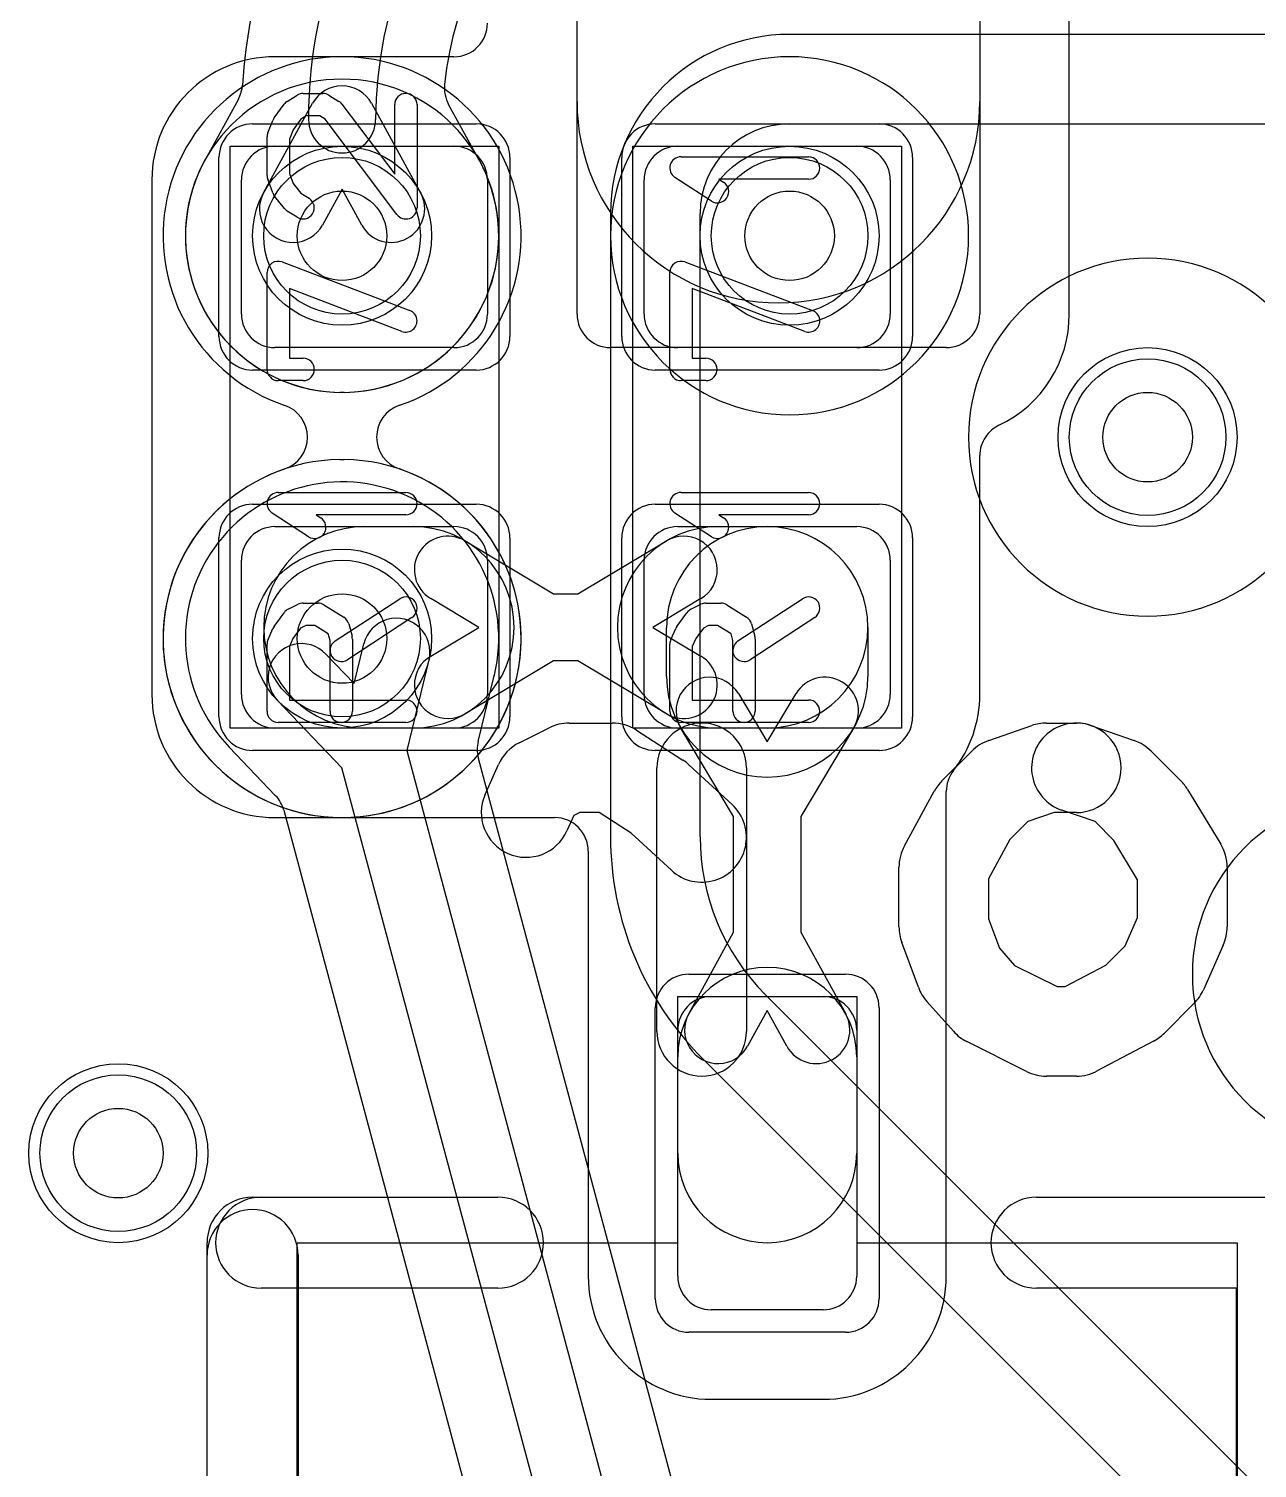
# Model space of a CAD drawing. Extents: x 0 to 20.5, y -0.5 to 20.
# Drawn here: x 2.7 to 5.445, y 10.596 to 13.813 of the extents above; entities that cross this region are included whole.
import ezdxf

# ---------------------------------------------------------------- set-up
doc = ezdxf.new("R2010")
doc.units = 0
for name, color, linetype in [('Hole', 1, 'CONTINUOUS'), ('L1', 3, 'CONTINUOUS'), ('L2', 3, 'CONTINUOUS'), ('L3', 3, 'CONTINUOUS'), ('L4', 3, 'CONTINUOUS'), ('MetalMask-A', 176, 'CONTINUOUS'), ('PartsArea-A', 111, 'CONTINUOUS'), ('PartsSilk-A', 221, 'CONTINUOUS'), ('PartsSilk-B', 221, 'CONTINUOUS'), ('Resist-A', 2, 'CONTINUOUS'), ('Resist-B', 2, 'CONTINUOUS'), ('Silk-A', 140, 'CONTINUOUS'), ('Silk-B', 140, 'CONTINUOUS')]:
    doc.layers.add(name, color=color, linetype=linetype)

msp = doc.modelspace()

# ---------------------------------------------------------------- linework, layer by layer
at = {"layer": 'Hole'}
for centre in [(3.4, 13.35), (4.4, 13.35), (5.2, 12.9), (3.4, 12.45), (2.9, 11.3)]:
    msp.add_circle(centre, 0.1, dxfattribs=at)
at = {"layer": 'L1'}
for p, q in [((3.925, 13.65), (3.925, 14.40681)), ((4.825, 14.40681), (4.825, 13.65)), ((5.02504, 13.17497), (5.02504, 14.325)), ((3.925, 13.17497), (3.925, 13.92503)), ((4.825, 13.92503), (4.825, 13.17497)), ((3.64996, 13.75004), (3.25, 13.75004)), ((3.25, 13.55), (3.65, 13.55)), ((4.15, 13.55), (4.55, 13.55)), ((2.97496, 13.475), (2.97496, 12.325)), ((3.175, 13.175), (3.175, 13.475)), ((3.725, 13.475), (3.725, 13.175)), ((4.075, 13.175), (4.075, 13.475)), ((4.625, 13.475), (4.625, 13.175)), ((3.65, 13.1), (3.25, 13.1)), ((4.75003, 13.1), (3.99997, 13.1)), ((4.55, 13.1), (4.15, 13.1)), ((4.82504, 12.325), (4.82504, 12.85874)), ((3.25, 12.7), (3.65, 12.7)), ((3.45, 12.7), (3.55961, 12.7)), ((4.15, 12.7), (4.55, 12.7)), ((4.24039, 12.7), (4.35, 12.7)), ((3.675, 12.66816), (3.8728, 12.55)), ((3.9272, 12.55), (4.125, 12.66816)), ((3.175, 12.325), (3.175, 12.625)), ((3.725, 12.625), (3.725, 12.325)), ((4.075, 12.325), (4.075, 12.625)), ((4.625, 12.625), (4.625, 12.325)), ((3.8728, 12.55), (3.9272, 12.55)), ((3.70585, 12.475), (3.59808, 12.53938)), ((4.20192, 12.53938), (4.09415, 12.475)), ((3.59808, 12.41062), (3.70585, 12.475)), ((4.09415, 12.475), (4.20192, 12.41062)), ((4.125, 12.36539), (4.125, 12.475)), ((4.575, 12.475), (4.575, 12.36539)), ((3.8728, 12.4), (3.675, 12.28184)), ((3.9272, 12.4), (3.8728, 12.4)), ((4.125, 12.28184), (3.9272, 12.4)), ((4.28562, 12.32692), (4.35, 12.21915)), ((4.35, 12.21915), (4.41438, 12.32692)), ((3.65, 12.25), (3.25, 12.25)), ((3.55961, 12.25), (3.45, 12.25)), ((4.55, 12.25), (4.15, 12.25)), ((4.275, 12.0522), (4.15684, 12.25)), ((4.35, 12.25), (4.24039, 12.25)), ((4.54316, 12.25), (4.425, 12.0522)), ((4.75004, 11.025), (4.75004, 12.10849)), ((3.25, 12.04996), (3.87496, 12.04996)), ((4.275, 11.79421), (4.275, 12.0522)), ((4.425, 12.0522), (4.425, 11.79421)), ((3.94996, 11.97496), (3.94996, 11.025)), ((4.17463, 11.61116), (4.275, 11.79421)), ((4.425, 11.79421), (4.52537, 11.61116)), ((4.225, 11.65), (4.475, 11.65)), ((4.35, 11.61901), (4.30615, 11.53904)), ((4.39385, 11.53904), (4.35, 11.61901)), ((4.15, 11.025), (4.15, 11.575)), ((4.55, 11.575), (4.55, 11.025)), ((4.15, 11.3), (4.15, 11.515)), ((4.55, 11.515), (4.55, 11.3)), ((4.475, 10.95), (4.225, 10.95)), ((4.225, 10.74996), (4.475, 10.74996))]:
    msp.add_line(p, q, dxfattribs=at)
for centre in [(3.4, 13.35), (4.4, 13.35), (5.2, 12.9), (3.4, 12.45), (2.9, 11.3)]:
    msp.add_circle(centre, 0.2, dxfattribs=at)
for centre, radius, start, end in [((3.64996, 13.82504), 0.075, -90, 0), ((3.25, 13.475), 0.27504, 90, 180), ((4.375, 13.65), 0.45, 180, 0), ((3.25, 13.475), 0.075, 90, 180), ((3.65, 13.475), 0.075, 0, 90), ((4.15, 13.475), 0.075, 90, 180), ((4.55, 13.475), 0.075, 0, 90), ((3.25, 13.175), 0.075, 180, -90), ((3.65, 13.175), 0.075, -90, 0), ((3.99997, 13.17497), 0.07497, 180, -90), ((4.15, 13.175), 0.075, 180, -90), ((4.55, 13.175), 0.075, -90, 0), ((4.75003, 13.17497), 0.07497, -90, 0), ((4.75003, 13.17497), 0.27501, -64.62112, 0), ((4.90001, 12.85874), 0.07497, 146.29721, 180), ((4.90003, 12.85877), 0.07497, 115.37889, 146.32477), ((3.25, 12.625), 0.075, 90, 180), ((3.45, 12.475), 0.225, 90, -90), ((3.55961, 12.475), 0.225, -90, 90), ((3.63654, 12.60377), 0.075, 59.15022, -120.85301), ((3.65, 12.625), 0.075, 0, 90), ((4.24039, 12.475), 0.225, 90, -90), ((4.15, 12.625), 0.075, 90, 180), ((4.35, 12.475), 0.225, 0, 180), ((4.16346, 12.60377), 0.075, -59.15022, 120.85301), ((4.35, 12.475), 0.225, -90, 90), ((4.55, 12.625), 0.075, 0, 90), ((3.63654, 12.34623), 0.075, 120.84978, -59.14699), ((4.16346, 12.34623), 0.075, -120.84978, 59.14699), ((4.35, 12.36539), 0.225, 180, 0), ((4.22123, 12.28846), 0.075, 30.84978, -149.14699), ((4.47877, 12.28846), 0.075, -30.84978, 149.14699), ((3.25, 12.325), 0.27504, 180, -90), ((3.25, 12.325), 0.075, 180, -90), ((3.65, 12.325), 0.075, -90, 0), ((4.15, 12.325), 0.075, 180, -90), ((4.55, 12.325), 0.075, -90, 0), ((4.55, 12.32501), 0.27504, -38.21117, -0.00208), ((4.82504, 12.10849), 0.075, 141.79, 180), ((3.87496, 11.97496), 0.075, 0, 90), ((4.35, 11.515), 0.2, 0, 180), ((4.225, 11.575), 0.075, 90, 180), ((4.475, 11.575), 0.075, 0, 90), ((4.24039, 11.5751), 0.075, 151.2615, -28.73702), ((4.45961, 11.5751), 0.075, -151.2615, 28.73702), ((4.35, 11.3), 0.2, 180, 0), ((4.225, 11.025), 0.27504, 180, -90), ((4.225, 11.025), 0.075, 180, -90), ((4.475, 11.025), 0.27504, -90, 0), ((4.475, 11.025), 0.075, -90, 0)]:
    msp.add_arc(centre, radius, start, end, dxfattribs=at)
at = {"layer": 'L2'}
for centre in [(5.2, 12.9), (2.9, 11.3)]:
    msp.add_circle(centre, 0.2, dxfattribs=at)
for centre, radius, start, end in [((3.4, 13.35), 0.40004, -71.26658, -108.68677), ((4.4, 13.35), 0.40004, 90, -90), ((4.4, 13.35), 0.40004, -90, 90), ((3.2478, 12.9), 0.075, -71.56264, 71.31382), ((3.5522, 12.9), 0.075, 108.43736, -108.68618), ((3.4, 12.45), 0.40004, 108.73342, 71.31323)]:
    msp.add_arc(centre, radius, start, end, dxfattribs=at)
at = {"layer": 'L3'}
for p, q in [((3.1683, 13.65549), (3.09308, 13.51831)), ((3.22464, 13.44617), (3.33424, 13.64605)), ((3.46576, 13.64605), (3.57536, 13.44617)), ((3.70592, 13.52014), (3.6382, 13.64365)), ((3.4, 13.454), (3.35616, 13.37405)), ((3.44384, 13.37405), (3.4, 13.454))]:
    msp.add_line(p, q, dxfattribs=at)
for centre in [(3.4, 13.35), (5.2, 12.9), (2.9, 11.3)]:
    msp.add_circle(centre, 0.2, dxfattribs=at)
for centre, radius, start, end in [((4.39001, 13.60999), 1.06501, 90, 180), ((4.39001, 13.60999), 0.91501, 90, 180), ((4.39001, 13.60999), 0.76497, 90, 174.15146), ((4.39002, 13.60999), 1.21506, 146.34132, 176.37469), ((4.4, 13.35), 0.40004, 90, -90), ((4.4, 13.35), 0.40004, -90, 90), ((3.10257, 13.69156), 0.07498, -28.75622, -3.62496), ((3.4, 13.60999), 0.075, 28.7385, 151.2615), ((3.7036, 13.68029), 0.07497, 174.1434, -150.7405), ((3.4, 13.60999), 0.075, 180, 0), ((3.40002, 13.35001), 0.35006, 151.63251, -90.81023), ((3.02648, 13.55277), 0.07497, -29.08133, -28.39393), ((3.2904, 13.41011), 0.22504, 151.26193, 151.60716), ((3.4, 13.35), 0.35004, -89.19302, 28.47159), ((3.77226, 13.55507), 0.07497, -152.23185, -151.11688), ((3.77292, 13.55385), 0.07497, -152.17703, -150.44659), ((3.2904, 13.41011), 0.075, 151.2615, -28.73724), ((3.5096, 13.41011), 0.075, -151.2615, 28.73724), ((3.39401, 12.92503), 0.07497, 85.41724, 89.18984), ((3.40599, 12.92503), 0.07497, 90.81016, 94.58276), ((3.4, 12.45), 0.40004, 90.72187, 89.27813), ((3.39401, 12.925), 0.075, -89.2742, -85.41907), ((3.40599, 12.925), 0.075, -94.58093, -90.7258)]:
    msp.add_arc(centre, radius, start, end, dxfattribs=at)
at = {"layer": 'L4'}
for p, q in [((6.79289, 13.80004), (4.4, 13.80004)), ((4.4, 13.6), (6.79289, 13.6)), ((3.99996, 13.4), (3.99996, 12.00711)), ((4.2, 12.00711), (4.2, 13.4)), ((3.42692, 12.34955), (3.44857, 12.43812)), ((3.36388, 12.41543), (3.42692, 12.34955)), ((3.59427, 12.4025), (3.5447, 12.19972)), ((3.70414, 12.22009), (3.73992, 12.36649)), ((3.39982, 12.1609), (3.2555, 12.31173)), ((3.14769, 12.20737), (3.25085, 12.09956)), ((3.5447, 12.19972), (4.60821, 8.23062)), ((4.46333, 8.1918), (3.39982, 12.1609)), ((5.82151, 4.28224), (3.70475, 12.18215)), ((3.25123, 12.09916), (3.25156, 12.09881)), ((3.26981, 12.06637), (5.38656, 4.16657)), ((8.30355, 7.69645), (4.34645, 11.65355)), ((4.205, 11.5121), (8.1621, 7.555))]:
    msp.add_line(p, q, dxfattribs=at)
for centre in [(3.4, 13.35), (4.4, 13.35), (5.2, 12.9), (3.4, 12.45), (2.9, 11.3)]:
    msp.add_circle(centre, 0.2, dxfattribs=at)
for centre, radius, start, end in [((4.4, 13.4), 0.40004, 90, 180), ((3.4, 13.35), 0.35004, 90, -90), ((3.4, 13.35), 0.35004, -90, 90), ((4.4, 13.4), 0.2, 90, 180), ((5.2, 12.9), 0.40004, 90, -90), ((5.2, 12.9), 0.40004, -90, 90), ((3.4, 12.45001), 0.35005, -13.48204, -136.14472), ((3.52142, 12.42031), 0.075, -13.73792, 166.26368), ((3.30969, 12.36358), 0.075, 43.73585, -136.26371), ((3.81275, 12.34869), 0.07497, 165.58007, 166.26588), ((3.52142, 12.42031), 0.22504, -13.60892, -13.37304), ((3.8133, 12.35092), 0.07497, 166.51616, 166.62733), ((3.09352, 12.15554), 0.07497, 43.73537, 43.85424), ((3.77701, 12.20228), 0.07501, 166.26571, -165.96561), ((3.77697, 12.20227), 0.07497, -165.96561, -164.43252), ((3.19668, 12.04773), 0.07497, 43.31373, 43.73537), ((3.19739, 12.04698), 0.07497, 14.98902, 43.73537), ((5.7, 11.7), 0.40004, 90, -90), ((4.7, 12.00711), 0.70004, 180, -134.99942), ((4.7, 12.0071), 0.5, 179.99885, -135)]:
    msp.add_arc(centre, radius, start, end, dxfattribs=at)
at = {"layer": 'MetalMask-A'}
for p, q in [((3.25, 13.55), (3.65, 13.55)), ((4.15, 13.55), (4.55, 13.55)), ((3.175, 13.175), (3.175, 13.475)), ((3.725, 13.475), (3.725, 13.175)), ((4.075, 13.175), (4.075, 13.475)), ((4.625, 13.475), (4.625, 13.175)), ((3.65, 13.1), (3.25, 13.1)), ((4.55, 13.1), (4.15, 13.1)), ((3.25, 12.7), (3.65, 12.7)), ((4.15, 12.7), (4.55, 12.7)), ((3.175, 12.325), (3.175, 12.625)), ((3.725, 12.625), (3.725, 12.325)), ((4.075, 12.325), (4.075, 12.625)), ((4.625, 12.625), (4.625, 12.325)), ((3.65, 12.25), (3.25, 12.25)), ((4.55, 12.25), (4.15, 12.25)), ((4.225, 11.65), (4.475, 11.65)), ((4.15, 11.025), (4.15, 11.575)), ((4.55, 11.575), (4.55, 11.025)), ((4.475, 10.95), (4.225, 10.95))]:
    msp.add_line(p, q, dxfattribs=at)
for centre, start, end in [((3.25, 13.475), 90, 180), ((3.65, 13.475), 0, 90), ((4.15, 13.475), 90, 180), ((4.55, 13.475), 0, 90), ((3.25, 13.175), 180, -90), ((3.65, 13.175), -90, 0), ((4.15, 13.175), 180, -90), ((4.55, 13.175), -90, 0), ((3.25, 12.625), 90, 180), ((3.65, 12.625), 0, 90), ((4.15, 12.625), 90, 180), ((4.55, 12.625), 0, 90), ((3.25, 12.325), 180, -90), ((3.65, 12.325), -90, 0), ((4.15, 12.325), 180, -90), ((4.55, 12.325), -90, 0), ((4.225, 11.575), 90, 180), ((4.475, 11.575), 0, 90), ((4.225, 11.025), 180, -90), ((4.475, 11.025), -90, 0)]:
    msp.add_arc(centre, 0.075, start, end, dxfattribs=at)
at = {"layer": 'PartsArea-A'}
for p, q in [((3.15, 12.25), (3.15, 13.55)), ((3.15, 13.55), (3.75, 13.55)), ((3.75, 13.55), (3.75, 12.25)), ((4.05, 12.25), (4.05, 13.55)), ((4.05, 13.55), (4.65, 13.55)), ((4.65, 13.55), (4.65, 12.25)), ((3.75, 12.25), (3.15, 12.25)), ((4.65, 12.25), (4.05, 12.25)), ((4.15, 11.1), (4.15, 11.65)), ((4.15, 11.65), (4.55, 11.65)), ((4.55, 11.65), (4.55, 11.1)), ((3.3, 9.3), (3.3, 11.1)), ((3.3, 11.1), (4.15, 11.1)), ((4.55, 11.1), (5.4, 11.1)), ((5.4, 11.1), (5.4, 9.3))]:
    msp.add_line(p, q, dxfattribs=at)
at = {"layer": 'PartsSilk-A'}
for p, q in [((3.2483, 13.61331), (3.27052, 13.64387)), ((3.27749, 13.65037), (3.29971, 13.66426)), ((3.31296, 13.66806), (3.35741, 13.66806)), ((3.37066, 13.66426), (3.39288, 13.65037)), ((3.39961, 13.6442), (3.51759, 13.48733)), ((3.51759, 13.48733), (3.51759, 13.64306)), ((3.56759, 13.64306), (3.56759, 13.4125)), ((3.2342, 13.58011), (3.24531, 13.60789)), ((3.30811, 13.61054), (3.29057, 13.58643)), ((3.32013, 13.61806), (3.30811, 13.61054)), ((3.35024, 13.61806), (3.32013, 13.61806)), ((3.36244, 13.61043), (3.35024, 13.61806)), ((3.52261, 13.39747), (3.36244, 13.61043)), ((3.29057, 13.58643), (3.28241, 13.56602)), ((3.23241, 13.48472), (3.23241, 13.57083)), ((3.28241, 13.56602), (3.28241, 13.48912)), ((4.15741, 13.52639), (4.44259, 13.52639)), ((3.28241, 13.48912), (3.29061, 13.46658)), ((4.2253, 13.42763), (4.14382, 13.48041)), ((3.24503, 13.44563), (3.23392, 13.47618)), ((3.29061, 13.46658), (3.3076, 13.44533)), ((3.3076, 13.44533), (3.32621, 13.4337)), ((4.44259, 13.47639), (4.24199, 13.47639)), ((4.24199, 13.47639), (4.25248, 13.46959)), ((3.27122, 13.41077), (3.249, 13.43855)), ((3.29971, 13.3913), (3.27749, 13.40519)), ((3.26629, 13.29143), (3.55147, 13.18309)), ((4.16629, 13.29143), (4.45147, 13.18309)), ((3.23241, 13.05139), (3.23241, 13.26806)), ((4.13241, 13.05139), (4.13241, 13.26806)), ((3.53371, 13.13635), (3.28241, 13.23182)), ((3.28241, 13.23182), (3.28241, 13.07639)), ((4.43371, 13.13635), (4.18241, 13.23182)), ((4.18241, 13.23182), (4.18241, 13.07639)), ((3.28241, 13.07639), (3.31296, 13.07639)), ((4.18241, 13.07639), (4.21296, 13.07639)), ((3.31296, 13.02639), (3.25741, 13.02639)), ((4.21296, 13.02639), (4.15741, 13.02639)), ((3.25741, 12.77639), (3.54259, 12.77639)), ((4.15741, 12.77639), (4.44259, 12.77639)), ((3.3253, 12.67763), (3.24382, 12.73041)), ((3.54259, 12.72639), (3.34199, 12.72639)), ((3.34199, 12.72639), (3.35248, 12.71959)), ((4.2253, 12.67763), (4.14382, 12.73041)), ((4.44259, 12.72639), (4.24199, 12.72639)), ((4.24199, 12.72639), (4.25248, 12.71959)), ((3.27956, 12.51542), (3.30178, 12.52653)), ((3.31296, 12.52917), (3.3463, 12.52917)), ((3.35955, 12.52537), (3.40399, 12.49759)), ((3.38447, 12.44453), (3.52891, 12.53898)), ((4.17956, 12.51542), (4.20178, 12.52653)), ((4.21296, 12.52917), (4.2463, 12.52917)), ((4.25955, 12.52537), (4.30399, 12.49759)), ((4.28447, 12.44453), (4.42891, 12.53898)), ((3.2483, 12.4772), (3.27052, 12.50776)), ((3.55627, 12.49714), (3.41183, 12.40269)), ((3.4149, 12.48283), (3.42231, 12.45505)), ((4.1483, 12.4772), (4.17052, 12.50776)), ((4.45627, 12.49714), (4.31183, 12.40269)), ((4.3149, 12.48283), (4.32231, 12.45505)), ((3.23456, 12.44765), (3.24567, 12.47265)), ((3.29029, 12.44993), (3.28241, 12.4322)), ((3.30737, 12.47343), (3.29029, 12.44993)), ((3.31886, 12.47917), (3.30737, 12.47343)), ((3.33913, 12.47917), (3.31886, 12.47917)), ((3.36913, 12.46042), (3.33913, 12.47917)), ((3.37315, 12.44533), (3.36913, 12.46042)), ((3.42315, 12.44861), (3.42315, 12.2875)), ((4.13456, 12.44765), (4.14567, 12.47265)), ((4.19029, 12.44993), (4.18241, 12.4322)), ((4.20737, 12.47343), (4.19029, 12.44993)), ((4.21886, 12.47917), (4.20737, 12.47343)), ((4.23913, 12.47917), (4.21886, 12.47917)), ((4.26913, 12.46042), (4.23913, 12.47917)), ((4.27315, 12.44533), (4.26913, 12.46042)), ((4.32315, 12.44861), (4.32315, 12.2875)), ((3.23241, 12.2875), (3.23241, 12.4375)), ((3.28241, 12.4322), (3.28241, 12.3125)), ((3.37315, 12.2875), (3.37315, 12.44533)), ((4.13241, 12.2875), (4.13241, 12.4375)), ((4.18241, 12.4322), (4.18241, 12.3125)), ((4.27315, 12.2875), (4.27315, 12.44533)), ((3.28241, 12.3125), (3.54259, 12.3125)), ((4.18241, 12.3125), (4.44259, 12.3125)), ((3.54259, 12.2625), (3.25741, 12.2625)), ((4.44259, 12.2625), (4.15741, 12.2625)), ((3.2, 11.2016), (3.7484, 11.2016)), ((4.9516, 11.2016), (5.5, 11.2016)), ((3.0984, 9.3), (3.0984, 11.1)), ((3.7484, 10.9984), (3.3016, 10.9984)), ((3.3016, 10.9984), (3.3016, 9.3)), ((5.3984, 10.9984), (4.9516, 10.9984)), ((5.3984, 9.3), (5.3984, 10.9984))]:
    msp.add_line(p, q, dxfattribs=at)
for centre, radius, start, end in [((3.29074, 13.62917), 0.025, 122.00538, 143.97932), ((3.31296, 13.64306), 0.025, 90, 122.01002), ((3.35741, 13.64306), 0.025, 57.99462, 90), ((3.37963, 13.62917), 0.025, 36.9524, 57.98998), ((3.54259, 13.64306), 0.025, 0, 180), ((3.26852, 13.59861), 0.025, 143.98274, 158.20215), ((3.25741, 13.57083), 0.025, 158.2071, 180), ((4.15741, 13.50139), 0.025, 90, -122.93381), ((4.44259, 13.50139), 0.025, -90, 90), ((3.25741, 13.48472), 0.025, 180, -160.01539), ((3.26852, 13.45417), 0.025, -160.02081, -141.34522), ((4.23889, 13.44861), 0.025, -122.93354, 57.06619), ((3.31296, 13.4125), 0.025, -122.00538, 57.98998), ((3.29074, 13.42639), 0.025, -141.33303, -122.01002), ((3.54259, 13.4125), 0.025, -143.0476, 0), ((3.25741, 13.26806), 0.025, 69.19449, 180), ((4.15741, 13.26806), 0.025, 69.19449, 180), ((3.54259, 13.15972), 0.025, -110.80551, 69.19819), ((4.44259, 13.15972), 0.025, -110.80551, 69.19819), ((3.31296, 13.05139), 0.025, -90, 90), ((4.21296, 13.05139), 0.025, -90, 90), ((3.25741, 13.05139), 0.025, 180, -90), ((4.15741, 13.05139), 0.025, 180, -90), ((3.25741, 12.75139), 0.025, 90, -122.93381), ((3.54259, 12.75139), 0.025, -90, 90), ((4.15741, 12.75139), 0.025, 90, -122.93381), ((4.44259, 12.75139), 0.025, -90, 90), ((3.33889, 12.69861), 0.025, -122.93354, 57.06619), ((4.23889, 12.69861), 0.025, -122.93354, 57.06619), ((3.29074, 12.49306), 0.025, 116.56505, 143.97932), ((3.31296, 12.50417), 0.025, 90, 116.56505), ((3.3463, 12.50417), 0.025, 57.99462, 90), ((3.54259, 12.51806), 0.025, -56.81854, 123.18086), ((4.19074, 12.49306), 0.025, 116.56505, 143.97932), ((4.21296, 12.50417), 0.025, 90, 116.56505), ((4.2463, 12.50417), 0.025, 57.99462, 90), ((4.44259, 12.51806), 0.025, -56.81854, 123.18086), ((3.39074, 12.47639), 0.025, 14.92551, 57.98998), ((4.29074, 12.47639), 0.025, 14.92551, 57.98998), ((3.26852, 12.4625), 0.025, 143.98274, 156.03964), ((3.39815, 12.44861), 0.025, 0, 14.93527), ((4.16852, 12.4625), 0.025, 143.98274, 156.03964), ((4.29815, 12.44861), 0.025, 0, 14.93527), ((3.25741, 12.4375), 0.025, 156.04915, 180), ((3.39815, 12.42361), 0.025, 123.18146, -56.81914), ((4.15741, 12.4375), 0.025, 156.04915, 180), ((4.29815, 12.42361), 0.025, 123.18146, -56.81914), ((3.25741, 12.2875), 0.025, 180, -90), ((3.39815, 12.2875), 0.025, 180, 0), ((3.54259, 12.2875), 0.025, -90, 90), ((4.15741, 12.2875), 0.025, 180, -90), ((4.29815, 12.2875), 0.025, 180, 0), ((4.44259, 12.2875), 0.025, -90, 90), ((3.2, 11.1), 0.1016, 90, 180), ((3.7484, 11.1), 0.1016, -90, 90), ((4.9516, 11.1), 0.1016, 90, -90)]:
    msp.add_arc(centre, radius, start, end, dxfattribs=at)
at = {"layer": 'PartsSilk-B'}
for p, q in [((3.90741, 12.26111), (4.0037, 12.26111)), ((4.84507, 12.22228), (4.94136, 12.25561)), ((4.97407, 12.26111), (5.04074, 12.26111)), ((5.07345, 12.25561), (5.16975, 12.22228)), ((3.79602, 12.21723), (3.86269, 12.25056)), ((4.05778, 12.24523), (4.16149, 12.17856)), ((4.7404, 12.13182), (4.80707, 12.19849)), ((5.20776, 12.19849), (5.27442, 12.13182)), ((3.71973, 12.10172), (3.74936, 12.16839)), ((4.1037, 11.57222), (4.1037, 12.16111)), ((4.17524, 12.16792), (4.27153, 12.07904)), ((4.3037, 12.16111), (4.3037, 11.57222)), ((4.65665, 11.98678), (4.72332, 12.109)), ((5.28922, 12.11294), (5.3633, 11.99072)), ((5.08259, 12.0408), (5.00803, 12.06661)), ((3.91755, 12.05438), (3.90249, 12.0205)), ((3.93101, 12.06111), (3.91755, 12.05438)), ((3.97433, 12.06111), (3.93101, 12.06111)), ((4.04599, 12.01504), (3.97433, 12.06111)), ((4.93223, 12.0408), (4.892, 12.00058)), ((4.99089, 12.06111), (4.93223, 12.0408)), ((5.04074, 12.06111), (4.99089, 12.06111)), ((5.12444, 11.99895), (5.08259, 12.0408)), ((4.13587, 11.93208), (4.04599, 12.01504)), ((4.892, 12.00058), (4.84444, 11.91339)), ((5.17778, 11.91095), (5.12444, 11.99895)), ((4.64444, 11.80556), (4.64444, 11.93889)), ((5.37778, 11.93889), (5.37778, 11.80556)), ((4.84444, 11.91339), (4.84444, 11.82348)), ((5.17778, 11.82678), (5.17778, 11.91095)), ((4.84444, 11.82348), (4.86872, 11.75793)), ((5.14949, 11.76314), (5.17778, 11.82678)), ((4.68771, 11.67083), (4.65067, 11.77083)), ((4.86872, 11.75793), (4.90269, 11.71972)), ((5.10659, 11.72023), (5.14949, 11.76314)), ((5.36916, 11.76494), (5.32471, 11.66494)), ((4.90269, 11.71972), (4.99768, 11.67222)), ((5.0159, 11.67222), (5.10659, 11.72023)), ((4.99768, 11.67222), (5.0159, 11.67222)), ((4.766, 11.57246), (4.70674, 11.63913)), ((5.30405, 11.63485), (5.23739, 11.56818)), ((4.92935, 11.48278), (4.79602, 11.54945)), ((5.21346, 11.55051), (5.08753, 11.48384)), ((5.04074, 11.47222), (4.97407, 11.47222))]:
    msp.add_line(p, q, dxfattribs=at)
for centre, start, end in [((3.90741, 12.16111), 90, 116.56249), ((4.0037, 12.16111), 57.2634, 90), ((4.2037, 12.16111), 0, 180), ((5.04074, 12.16111), 70.90734, -109.09104), ((4.97407, 12.16111), 90, 109.09288), ((5.04074, 12.16111), -90, 90), ((3.84074, 12.12778), 116.56249, 156.03926), ((4.87778, 12.12778), 109.09266, 135), ((5.13704, 12.12778), 44.99595, 70.90896), ((4.10741, 12.09444), 47.28964, 57.2634), ((4.81111, 12.06111), 135, 151.3879), ((5.2037, 12.06111), 31.21825, 44.9957), ((3.81111, 12.06111), 156.03926, -23.96169), ((4.2037, 12.00556), -132.71036, 47.2916), ((4.74444, 11.93889), 151.38725, 180), ((5.27778, 11.93889), 0, 31.2209), ((4.74444, 11.80556), 180, -159.67537), ((5.27778, 11.80556), -23.96598, 0), ((4.78148, 11.70556), -159.67666, -138.36753), ((5.23333, 11.70556), -44.99595, -23.96515), ((4.2037, 11.57222), 180, 0), ((4.84074, 11.63889), -138.36884, -116.56677), ((5.16667, 11.63889), -62.10243, -44.9957), ((5.04074, 11.57222), -90, -62.10231), ((4.97407, 11.57222), -116.56505, -90)]:
    msp.add_arc(centre, 0.1, start, end, dxfattribs=at)
at = {"layer": 'Resist-A'}
for p, q in [((3.2, 13.6), (3.7, 13.6)), ((4.1, 13.6), (4.6, 13.6)), ((3.125, 13.125), (3.125, 13.525)), ((3.775, 13.525), (3.775, 13.125)), ((4.025, 13.125), (4.025, 13.525)), ((4.675, 13.525), (4.675, 13.125)), ((3.7, 13.05), (3.2, 13.05)), ((4.6, 13.05), (4.1, 13.05)), ((3.2, 12.75), (3.7, 12.75)), ((4.1, 12.75), (4.6, 12.75)), ((3.125, 12.275), (3.125, 12.675)), ((3.775, 12.675), (3.775, 12.275)), ((4.025, 12.275), (4.025, 12.675)), ((4.675, 12.675), (4.675, 12.275)), ((3.7, 12.2), (3.2, 12.2)), ((4.6, 12.2), (4.1, 12.2)), ((4.175, 11.7), (4.525, 11.7)), ((4.1, 10.975), (4.1, 11.625)), ((4.6, 11.625), (4.6, 10.975)), ((4.525, 10.9), (4.175, 10.9))]:
    msp.add_line(p, q, dxfattribs=at)
for centre in [(3.4, 13.35), (4.4, 13.35), (5.2, 12.9), (3.4, 12.45), (2.9, 11.3)]:
    msp.add_circle(centre, 0.175, dxfattribs=at)
for centre, start, end in [((3.2, 13.525), 90, 180), ((3.7, 13.525), 0, 90), ((4.1, 13.525), 90, 180), ((4.6, 13.525), 0, 90), ((3.2, 13.125), 180, -90), ((3.7, 13.125), -90, 0), ((4.1, 13.125), 180, -90), ((4.6, 13.125), -90, 0), ((3.2, 12.675), 90, 180), ((3.7, 12.675), 0, 90), ((4.1, 12.675), 90, 180), ((4.6, 12.675), 0, 90), ((3.2, 12.275), 180, -90), ((3.7, 12.275), -90, 0), ((4.1, 12.275), 180, -90), ((4.6, 12.275), -90, 0), ((4.175, 11.625), 90, 180), ((4.525, 11.625), 0, 90), ((4.175, 10.975), 180, -90), ((4.525, 10.975), -90, 0)]:
    msp.add_arc(centre, 0.075, start, end, dxfattribs=at)
at = {"layer": 'Resist-B'}
for centre in [(3.4, 13.35), (4.4, 13.35), (5.2, 12.9), (3.4, 12.45), (2.9, 11.3)]:
    msp.add_circle(centre, 0.175, dxfattribs=at)
at = {"layer": 'Silk-A'}
for p, q in [((3.2191, 11.2016), (3.7484, 11.2016)), ((4.9516, 11.2016), (5.5, 11.2016)), ((3.0984, 9.3), (3.0984, 11.07234)), ((3.3016, 11.07234), (3.3016, 9.3)), ((3.7484, 10.9984), (3.2191, 10.9984)), ((5.3984, 10.9984), (4.9516, 10.9984)), ((5.3984, 10.16308), (5.3984, 10.9984))]:
    msp.add_line(p, q, dxfattribs=at)
for centre, start, end in [((3.2191, 11.1), 90, -90), ((3.7484, 11.1), -90, 90), ((4.9516, 11.1), 90, -90), ((3.2, 11.07234), 0, 180)]:
    msp.add_arc(centre, 0.1016, start, end, dxfattribs=at)
at = {"layer": 'Silk-B'}
for p, q in [((3.90741, 12.26111), (4.0037, 12.26111)), ((4.84507, 12.22228), (4.94136, 12.25561)), ((4.97407, 12.26111), (5.04074, 12.26111)), ((5.07345, 12.25561), (5.16975, 12.22228)), ((3.79602, 12.21723), (3.86269, 12.25056)), ((4.05778, 12.24523), (4.16149, 12.17856)), ((4.7404, 12.13182), (4.80707, 12.19849)), ((5.20776, 12.19849), (5.27442, 12.13182)), ((3.71973, 12.10172), (3.74936, 12.16839)), ((4.1037, 11.57222), (4.1037, 12.16111)), ((4.17524, 12.16792), (4.27153, 12.07904)), ((4.3037, 12.16111), (4.3037, 11.57222)), ((4.65665, 11.98678), (4.72332, 12.109)), ((5.28922, 12.11294), (5.3633, 11.99072)), ((5.08259, 12.0408), (5.00803, 12.06661)), ((3.91755, 12.05438), (3.90249, 12.0205)), ((3.93101, 12.06111), (3.91755, 12.05438)), ((3.97433, 12.06111), (3.93101, 12.06111)), ((4.04599, 12.01504), (3.97433, 12.06111)), ((4.93223, 12.0408), (4.892, 12.00058)), ((4.99089, 12.06111), (4.93223, 12.0408)), ((5.04074, 12.06111), (4.99089, 12.06111)), ((5.12444, 11.99895), (5.08259, 12.0408)), ((4.13587, 11.93208), (4.04599, 12.01504)), ((4.892, 12.00058), (4.84444, 11.91339)), ((5.17778, 11.91095), (5.12444, 11.99895)), ((4.64444, 11.80556), (4.64444, 11.93889)), ((5.37778, 11.93889), (5.37778, 11.80556)), ((4.84444, 11.91339), (4.84444, 11.82348)), ((5.17778, 11.82678), (5.17778, 11.91095)), ((4.84444, 11.82348), (4.86872, 11.75793)), ((5.14949, 11.76314), (5.17778, 11.82678)), ((4.68771, 11.67083), (4.65067, 11.77083)), ((4.86872, 11.75793), (4.90269, 11.71972)), ((5.10659, 11.72023), (5.14949, 11.76314)), ((5.36916, 11.76494), (5.32471, 11.66494)), ((4.90269, 11.71972), (4.99768, 11.67222)), ((5.0159, 11.67222), (5.10659, 11.72023)), ((4.99768, 11.67222), (5.0159, 11.67222)), ((4.766, 11.57246), (4.70674, 11.63913)), ((5.30405, 11.63485), (5.23739, 11.56818)), ((4.92935, 11.48278), (4.79602, 11.54945)), ((5.21346, 11.55051), (5.08753, 11.48384)), ((5.04074, 11.47222), (4.97407, 11.47222))]:
    msp.add_line(p, q, dxfattribs=at)
for centre, start, end in [((3.90741, 12.16111), 90, 116.56249), ((4.0037, 12.16111), 57.2634, 90), ((4.2037, 12.16111), 0, 180), ((5.04074, 12.16111), 70.90734, -109.09104), ((4.97407, 12.16111), 90, 109.09288), ((5.04074, 12.16111), -90, 90), ((3.84074, 12.12778), 116.56249, 156.03926), ((4.87778, 12.12778), 109.09266, 135), ((5.13704, 12.12778), 44.99595, 70.90896), ((4.10741, 12.09444), 47.28964, 57.2634), ((4.81111, 12.06111), 135, 151.3879), ((5.2037, 12.06111), 31.21825, 44.9957), ((3.81111, 12.06111), 156.03926, -23.96169), ((4.2037, 12.00556), -132.71036, 47.2916), ((4.74444, 11.93889), 151.38725, 180), ((5.27778, 11.93889), 0, 31.2209), ((4.74444, 11.80556), 180, -159.67537), ((5.27778, 11.80556), -23.96598, 0), ((4.78148, 11.70556), -159.67666, -138.36753), ((5.23333, 11.70556), -44.99595, -23.96515), ((4.2037, 11.57222), 180, 0), ((4.84074, 11.63889), -138.36884, -116.56677), ((5.16667, 11.63889), -62.10243, -44.9957), ((5.04074, 11.57222), -90, -62.10231), ((4.97407, 11.57222), -116.56505, -90)]:
    msp.add_arc(centre, 0.1, start, end, dxfattribs=at)

doc.saveas('drawing.dxf')
